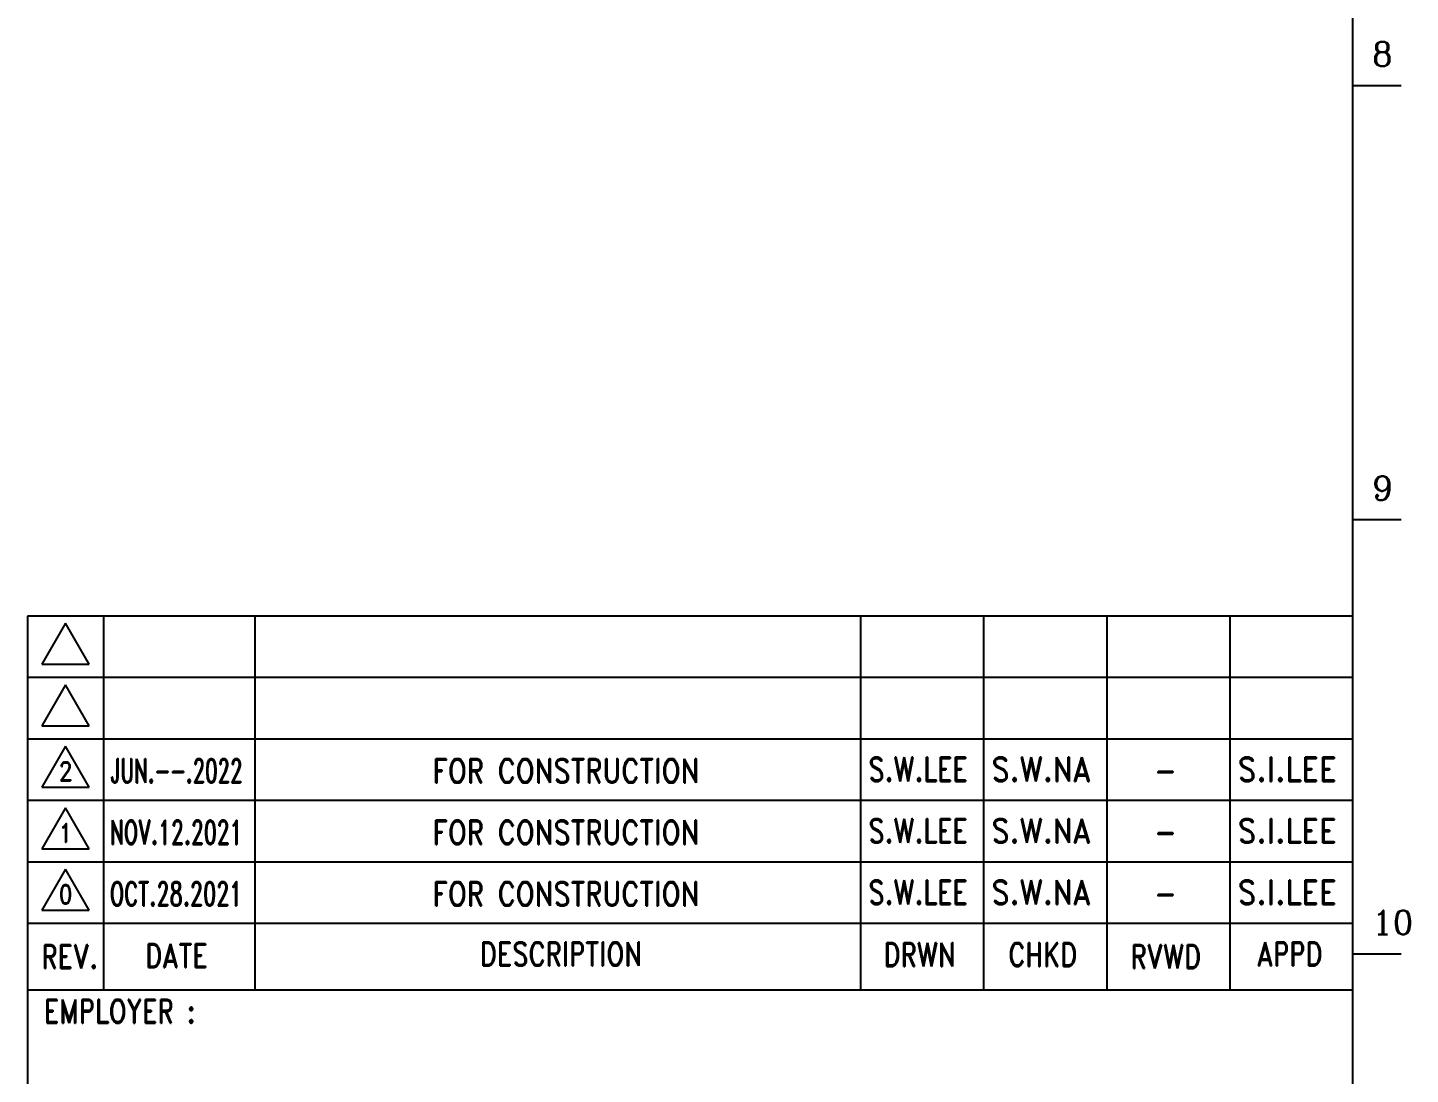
# Model space of a CAD drawing. Header units: millimetres. Extents: x 4080735 to 4152075, y -451436 to -400976.
# Drawn here: x 4138706 to 4151098, y -442049 to -432662 of the extents above; entities that cross this region are included whole.
import ezdxf
from ezdxf.enums import TextEntityAlignment as Align

# ---------------------------------------------------------------- set-up
doc = ezdxf.new("R2010")
doc.units = ezdxf.units.MM
doc.header["$LTSCALE"] = 60
doc.layers.add('1', color=7, linetype='Continuous')
doc.layers.add('TAN-TIT', color=30, linetype='Continuous')
doc.styles.add('COM', font='COMPLEX', dxfattribs={"height": 5})
doc.styles.add('KIM3', font='ROMAND.shx', dxfattribs={"width": 1.25, "height": 3})
doc.styles.add('RD20', font='ROMAND.SHX', dxfattribs={"width": 0.8, "height": 2})
doc.styles.add('RD6', font='ROMAND.shx', dxfattribs={"width": 0.83, "height": 6})

# ---------------------------------------------------------------- blocks, each defined once
blk = doc.blocks.new('A$C8e619059')
at = {"layer": 'TAN-TIT'}
blk.add_line((-18.38, 55.84), (-18.38, 0), dxfattribs=at)
blk = doc.blocks.new('BORDER')
at = {"layer": 'TAN-TIT'}
for p, q in [((232823, 3520), (232823, 164680)), ((232823, 60851), (234266, 60851)), ((232823, 47872), (234266, 47872)), ((232823, 44987), (193237, 44987)), ((193237, 44987), (193237, 3520)), ((194369, 44772), (193663, 43548)), ((195076, 43548), (194369, 44772)), ((195499, 44987), (195499, 33818)), ((200023, 44987), (200023, 33818)), ((221796, 44987), (221796, 33818)), ((225472, 44987), (225472, 33818)), ((229148, 44987), (229148, 33818)), ((193663, 43548), (195076, 43548)), ((232823, 43149), (193237, 43149)), ((194369, 42934), (193663, 41710)), ((195076, 41710), (194369, 42934)), ((232823, 41311), (193237, 41311)), ((193663, 41710), (195076, 41710)), ((194369, 41097), (193663, 39872)), ((195076, 39872), (194369, 41097)), ((193663, 39872), (195076, 39872)), ((232823, 39473), (193237, 39473)), ((194369, 39259), (193663, 38034)), ((195076, 38034), (194369, 39259)), ((193663, 38034), (195076, 38034)), ((232823, 37635), (193237, 37635)), ((194369, 37421), (193663, 36196)), ((195076, 36196), (194369, 37421)), ((193663, 36196), (195076, 36196)), ((232823, 35797), (193237, 35797)), ((232823, 34894), (234266, 34894)), ((193237, 33818), (232823, 33818))]:
    blk.add_line(p, q, dxfattribs=at)
at = {"xscale": 200, "yscale": 200, "zscale": 200}
blk.add_blockref('A$C8e619059', (221796, 33818), dxfattribs=at)
at = {"layer": 'TAN-TIT', "style": 'COM'}
for s, p in [('8', (233400, 61428)), ('9', (233400, 48449)), ('10', (233400, 35471))]:
    blk.add_text(s, height=721, dxfattribs=at).set_placement(p)
at = {"layer": 'TAN-TIT', "style": 'RD6', "width": 0.8}
for s, p in [('REV.', (194497, 34456)), ('DATE', (197685, 34484)), ('DESCRIPTION', (209171, 34534)), ('DRWN', (219887, 34516)), ('CHKD', (223563, 34516)), ('RVWD', (227241, 34457)), ('APPD', (230941, 34535))]:
    blk.add_text(s, height=706.9, dxfattribs=at).set_placement(p, align=Align.CENTER)
blk.add_text('EMPLOYER :', height=706.9, dxfattribs=at).set_placement((193724, 32823))

msp = doc.modelspace()

# ---------------------------------------------------------------- block references
at = {"layer": '1', "xscale": 0.3, "yscale": 0.3, "zscale": 0.3}
msp.add_blockref('BORDER', (4080734.8, -451435.5), dxfattribs=at)

# ---------------------------------------------------------------- texts
at = {"width": 0.83}
for s, height, style, p in [('2', 169.7, 'RD20', (4139046.6, -439416.6)), ('FOR CONSTRUCTION', 216.31, 'KIM3', (4143530.5, -439435.2)), ('-', 216.3, 'KIM3', (4148903, -439435.2)), ('FOR CONSTRUCTION', 216.31, 'KIM3', (4143530.5, -439986.6)), ('1', 169.7, 'RD20', (4139046.6, -439968)), ('-', 216.3, 'KIM3', (4148903, -439986.6)), ('0', 169.7, 'RD20', (4139046.6, -440519.3)), ('FOR CONSTRUCTION', 216.31, 'KIM3', (4143530.5, -440538)), ('-', 216.3, 'KIM3', (4148903, -440538))]:
    msp.add_text(s, height=height, dxfattribs=dict(at, style=style)).set_placement(p, align=Align.CENTER)
at = {"style": 'KIM3'}
for s, width, p, p2 in [('JUN.--.2022', 0.549752, (4139442.5, -439434.8), (4140631.6, -439434.8)), ('S.W.LEE', 0.71939, (4146242.2, -439422), (4147131.4, -439422)), ('S.W.NA', 0.799323, (4147345, -439422), (4148234.2, -439422)), ('S.I.LEE', 0.838125, (4149550.5, -439422), (4150439.7, -439422)), ('NOV.12.2021', 0.58603, (4139442.5, -439986.2), (4140631.6, -439986.2)), ('S.W.LEE', 0.71939, (4146242.2, -439973.4), (4147131.4, -439973.4)), ('S.W.NA', 0.799323, (4147345, -439973.4), (4148234.2, -439973.4)), ('S.I.LEE', 0.838125, (4149550.5, -439973.4), (4150439.7, -439973.4)), ('OCT.28.2021', 0.598176, (4139442.5, -440537.6), (4140631.6, -440537.6)), ('S.W.LEE', 0.71939, (4146242.2, -440524.8), (4147131.4, -440524.8)), ('S.W.NA', 0.799323, (4147345, -440524.8), (4148234.2, -440524.8)), ('S.I.LEE', 0.838125, (4149550.5, -440524.8), (4150439.7, -440524.8))]:
    msp.add_text(s, height=216.31, dxfattribs=dict(at, width=width)).set_placement(p, p2, align=Align.FIT)

doc.saveas('drawing.dxf')
